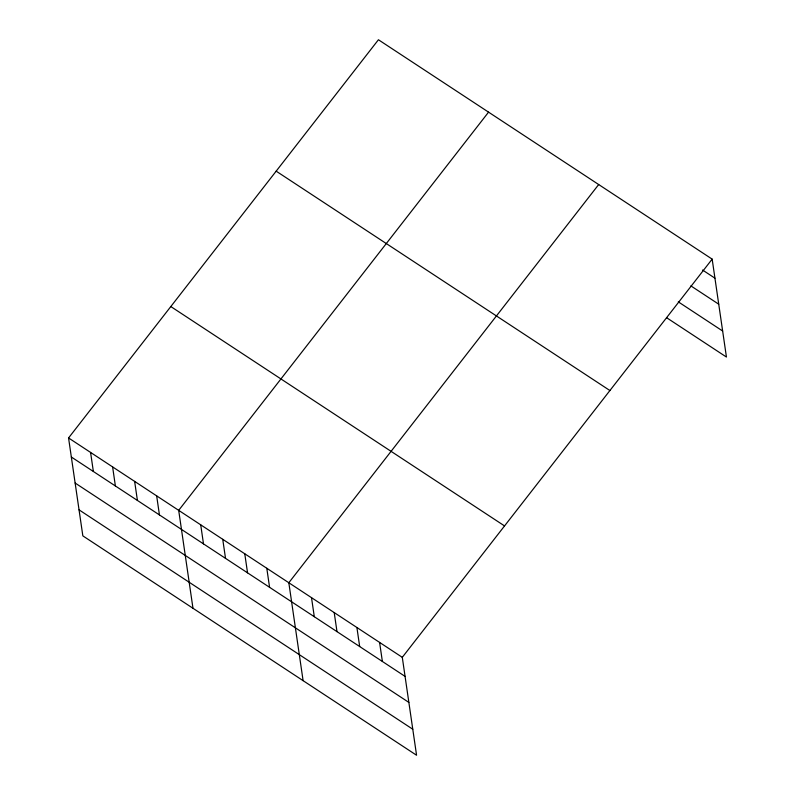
<?xml version="1.0" encoding="UTF-8"?>
<svg xmlns="http://www.w3.org/2000/svg" width="795" height="795" viewBox="0 0 795 795"><rect width="100%" height="100%" fill="white"/><g stroke="black" fill="none" stroke-linecap="round" stroke-linejoin="round"><path stroke-width="1.19" d="M712.161 259.13L402.29 657.336L416.57 755.25L82.839 535.87L68.559 437.956L378.43 39.75L712.161 259.13L726.441 357.044L666.617 317.712M488.557 112.145L178.686 510.35L192.976 608.264M598.685 184.539L288.823 582.745L303.104 680.659M702.561 270.032L714.934 278.171M690.885 285.892L718.73 304.197M678.294 301.852L722.645 331.018M276.173 171.163L609.904 390.534M170.816 306.552L504.547 525.932M68.559 437.956L402.29 657.336M71.331 457.006L405.072 676.386M75.137 483.032L408.868 702.412M79.043 509.843L412.774 729.224M379.593 642.42L382.375 661.47M356.905 627.503L359.678 646.544M334.208 612.587L336.991 631.628M311.511 597.671L314.293 616.711M266.792 568.266L269.575 587.316M244.771 553.787L247.543 572.837M222.739 539.308L225.522 558.358M200.718 524.829L203.49 543.879M156.665 495.871L159.437 514.921M134.633 481.392L137.416 500.443M112.612 466.913L115.384 485.964M90.58 452.434L93.363 471.485"/></g></svg>
